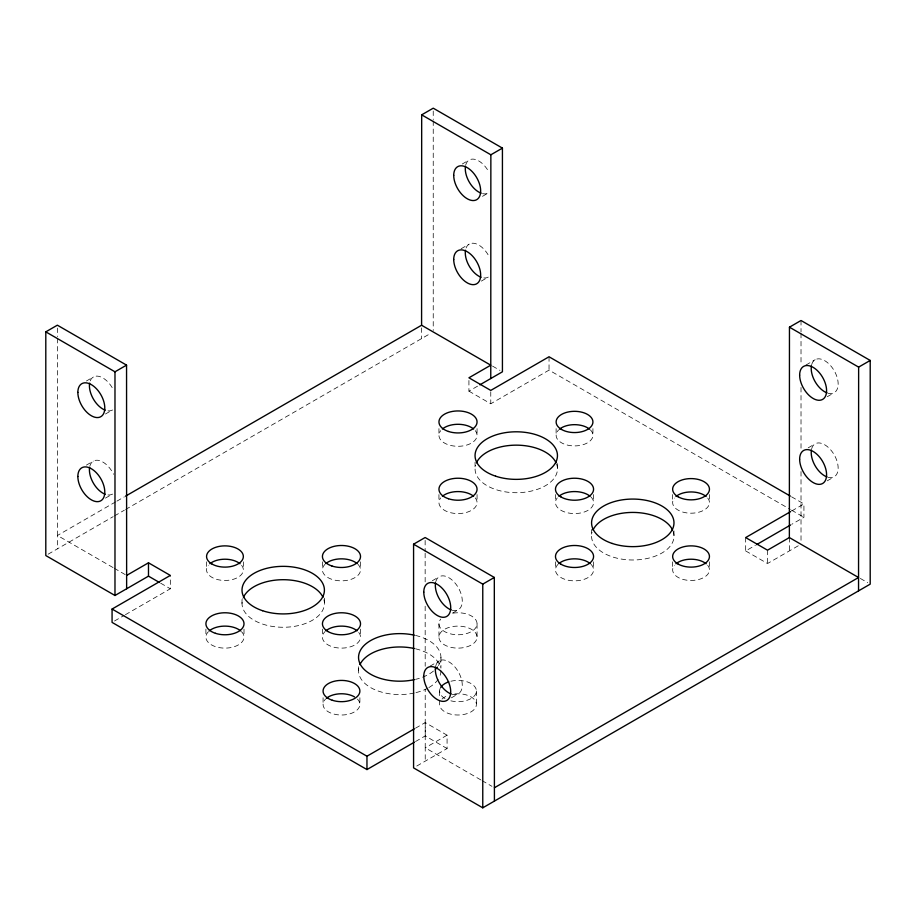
<?xml version="1.0" encoding="UTF-8"?>
<svg xmlns="http://www.w3.org/2000/svg" width="916" height="916" viewBox="0 0 916 916"><rect width="100%" height="100%" fill="white"/><g stroke="black" fill="none" stroke-linecap="round" stroke-linejoin="round"><path stroke-width="0.69" stroke-dasharray="4.58 3.44" d="M86.413 381.01L93.363 377.003M462.294 163.998L469.232 160.002M105.466 414.009L112.416 410.002A19.053 11.003 60 0 1 106.371 410.551M482.503 196.333L488.285 193.001A19.053 11.003 60 0 1 482.24 193.539M86.413 465.11L93.363 461.103M461.137 248.763L469.232 244.091M105.466 498.109L112.416 494.102A19.053 11.003 60 0 1 106.371 494.64M481.347 281.098L488.285 277.09A19.053 11.003 60 0 1 482.24 277.628M115.668 501.865L57.456 535.471L57.456 548.821M116.904 501.144L124.336 496.861M48.136 554.203L113.183 516.647M114.431 515.926L124.336 510.212M125.572 509.491L430.909 333.206M468.923 380.472L468.923 391.143L478.633 385.544M114.5 621.002L124.21 615.392M125.423 614.693L170.33 588.77L170.33 575.42M468.923 391.143L490.77 403.761L549.039 370.121L790.313 509.433M432.341 580.733L439.279 576.725M805.908 365.06L815.16 359.713M452.55 613.067L458.332 609.735M827.274 396.72L834.213 392.724M430.028 666.161L439.279 660.825M808.221 447.821L815.16 443.813M451.393 697.832L458.332 693.824M827.274 480.82L834.213 476.812M415.52 728.186L425.23 722.575L447.077 735.193L447.077 748.544L415.91 766.532M791.79 510.945L803.927 503.937L803.927 517.288L791.79 524.295M415.52 741.536L425.23 735.926L447.077 748.544M745.67 537.577L745.67 550.928L755.379 545.318M447.077 735.193L425.23 747.8L425.23 761.15M745.67 550.928L767.516 563.535L801.019 544.196M791.55 496.793L803.927 503.937M791.55 510.143L803.927 517.288M492.545 366.102L499.953 370.385M860.319 578.431L867.727 582.713M160.621 583.16L170.33 588.77M113.046 567.565L57.456 535.471L57.376 338.05M114.282 568.286L125.4 574.698M480.82 779.905L425.23 747.8L425.207 689.153M482.056 780.615L491.938 786.317M425.139 540.383L425.139 551.821M425.139 553.253L425.161 583.297M425.161 606.186L425.196 666.264M57.376 328.043L57.376 336.63M801.019 320.508L801.019 331.901M801.019 333.332L801.019 364.671M801.019 387.468L801.019 450.157M801.019 471.534L801.019 541.345M789.363 537.577L789.363 550.928M767.516 550.184L767.516 563.535M709.453 494.56L709.453 502.575M709.453 561.84L709.453 569.844M673.981 530.868L673.981 536.204M672.642 494.56L672.642 502.575M672.642 561.84L672.642 569.844M593.579 494.56L593.579 502.575M593.579 561.84L593.579 569.844M592.927 428.619L592.927 435.295M591.587 529.528L591.587 536.204M557.455 463.599L557.455 468.935M556.115 428.619L556.115 435.295M555.474 494.56L555.474 502.575M555.474 561.84L555.474 569.844M549.039 356.771L549.039 370.121M490.77 391.75L490.77 403.761M477.053 428.619L477.053 435.295M477.053 494.56L477.053 502.575M477.053 623.773L477.053 637.124A19.053 11.003 0 0 1 448.474 646.65A19.053 11.003 0 0 1 448.474 627.586A19.053 11.003 0 0 1 477.053 637.124M476.4 691.042L476.4 704.393M475.06 462.259L475.06 468.935M440.94 657.402L440.94 668.085M439.6 691.042L439.6 699.057M439.6 700.385L439.6 704.393A18.4 10.626 0 0 0 459.603 714.972A18.4 10.626 0 0 0 476.125 702.549A18.4 10.626 0 0 0 453.237 694.133M438.947 428.619L438.947 435.295M438.947 494.56L438.947 502.575M438.947 623.773L438.947 637.124M433.234 111.019L433.234 119.572M433.234 120.992L433.234 330.436M425.23 722.575L425.23 735.926M421.589 327.905L421.589 338.588M360.526 561.84L360.526 569.844M360.526 629.109L360.526 637.124M359.885 697.717L359.885 704.393M358.545 666.745L358.545 670.752M324.413 598.137L324.413 603.484M323.073 697.717L323.073 704.393M322.421 561.84L322.421 569.844M322.421 629.109L322.421 637.124M244.011 629.109L244.011 637.124M243.358 561.84L243.358 569.844M242.019 599.476L242.019 603.484M206.547 561.84L206.547 569.844M205.905 629.109L205.905 637.124M241.629 565.355A18.4 10.626 0 0 1 224.958 580.469A18.4 10.626 0 0 1 208.276 565.355M440.94 670.752A41.197 23.782 0 0 1 439.531 676.913M438.203 679.271A41.197 23.782 0 0 1 428.871 687.572M427.772 688.191A41.197 23.782 0 0 1 415.509 692.725M414.238 693.023A41.197 23.782 0 0 1 372.869 688.786A41.197 23.782 0 0 1 359.45 665.806M415.509 648.78A41.197 23.782 0 0 1 440.424 667.031M442.062 699.08A18.4 10.626 0 0 1 447.443 695.691M241.458 631.616A19.053 11.003 0 0 1 224.958 648.116A19.053 11.003 0 0 1 208.459 631.616M90.226 380.873A19.053 11.003 60 0 1 100.84 376.945A19.053 11.003 60 0 1 113.573 390.205M673.077 531.257A41.197 23.782 0 0 1 633.861 559.985A41.197 23.782 0 0 1 592.091 532.482M466.095 247.961A19.053 11.003 60 0 1 488.285 255.095M358.74 632.464A19.053 11.003 0 0 1 340.649 648.104A19.053 11.003 0 0 1 324.974 631.616M357.973 564.348A19.053 11.003 0 0 1 341.473 580.847A19.053 11.003 0 0 1 324.974 564.348M357.412 699.08A18.4 10.626 0 0 1 341.473 715.018A18.4 10.626 0 0 1 325.535 699.08M450.958 681.229A18.4 10.626 0 0 1 476.4 691.397A18.4 10.626 0 0 1 449.859 700.568M444.981 698.553A18.4 10.626 0 0 1 440.218 688.294M415.509 635.429A41.197 23.782 0 0 1 437.367 667.088M433.486 671.039A41.197 23.782 0 0 1 415.509 679.374M475.267 497.915A19.053 11.003 0 0 1 458 513.567A19.053 11.003 0 0 1 440.733 497.915M323.909 599.762A41.197 23.782 0 0 1 282.139 627.254A41.197 23.782 0 0 1 242.923 598.526M453.065 613.148A19.053 11.003 0 0 1 477.041 623.452A19.053 11.003 0 0 1 454.141 634.536A19.053 11.003 0 0 1 440.733 619.113M465.74 164.96A19.053 11.003 60 0 1 488.285 170.994M811.668 364.683A19.053 11.003 60 0 1 834.213 370.717A19.053 11.003 60 0 1 828.167 393.262M811.668 448.771A19.053 11.003 60 0 1 834.213 454.817A19.053 11.003 60 0 1 828.167 477.35M707.725 498.075A18.4 10.626 0 0 1 691.042 513.2A18.4 10.626 0 0 1 674.371 498.075M591.026 497.067A19.053 11.003 0 0 1 575.351 513.555A19.053 11.003 0 0 1 557.26 497.915M707.725 565.355A18.4 10.626 0 0 1 691.042 580.469A18.4 10.626 0 0 1 674.371 565.355M591.026 564.348A19.053 11.003 0 0 1 574.527 580.847A19.053 11.003 0 0 1 558.027 564.348M556.55 463.977A41.197 23.782 0 0 1 517.345 492.705A41.197 23.782 0 0 1 475.576 465.214M89.871 466.061A19.053 11.003 60 0 1 100.256 460.828A19.053 11.003 60 0 1 113.573 474.305M475.267 430.646A19.053 11.003 0 0 1 458 446.298A19.053 11.003 0 0 1 440.733 430.646M590.465 429.982A18.4 10.626 0 0 1 574.527 445.92A18.4 10.626 0 0 1 558.588 429.982M435.787 581.694A19.053 11.003 60 0 1 458.332 587.728A19.053 11.003 60 0 1 452.298 610.274M435.787 665.783A19.053 11.003 60 0 1 458.332 671.829A19.053 11.003 60 0 1 452.298 694.362"/><path stroke-width="1.37" d="M125.572 496.14L421.589 325.237L421.681 114.843L433.234 108.18L502.426 148.117L502.426 371.804L479.847 384.846M502.426 148.117L490.861 154.793L490.77 378.537M790.577 511.643L745.67 537.577L767.516 550.184L789.363 537.577L789.455 327.184L801.019 320.508L870.2 360.446L870.2 584.145L482.766 807.82L413.574 767.883L413.574 544.196L425.139 537.52L494.319 577.458L494.411 801.099M870.2 360.446L858.635 367.121L858.544 590.866M159.407 582.462L148.484 576.153L114.981 595.492L45.8 555.554L45.8 331.855L57.364 325.18L126.557 365.129L126.637 588.77M45.8 331.855L114.981 371.804L126.557 365.129M126.637 575.42L148.484 562.802L170.33 575.42L112.073 609.048L112.073 622.399L366.961 769.566L414.307 742.235M413.574 544.196L482.766 584.133L494.319 577.458M112.073 609.048L366.961 756.215L414.307 728.884M756.593 544.619L790.577 524.994M494.411 787.749L858.544 577.515L789.363 537.577M421.681 114.843L490.861 154.793M789.455 327.184L858.635 367.121M790.313 496.083L549.039 356.771L490.77 390.411L468.923 377.793L490.77 365.186L421.589 325.237M482.766 584.133L482.766 807.82M366.961 756.215L366.961 769.566M148.484 562.802L148.484 576.153M114.981 371.804L114.981 595.492M359.942 664.604A41.197 23.782 0 0 1 414.238 648.494M209.34 630.815A19.053 11.003 0 0 1 240.565 630.815M105.226 410.173A19.053 11.003 60 0 1 89.619 383.14M592.995 530.055A41.197 23.782 0 0 1 632.784 512.422A41.197 23.782 0 0 1 672.573 530.055M481.095 277.262A19.053 11.003 60 0 1 465.488 250.228M325.867 563.535A19.053 11.003 0 0 1 357.091 563.535M326.394 698.301A18.4 10.626 0 0 1 354.492 696.881M440.699 687.412A18.4 10.626 0 0 1 448.794 681.836M437.367 667.088A41.197 23.782 0 0 1 435.421 669.298M414.238 679.672A41.197 23.782 0 0 1 358.545 657.402A41.197 23.782 0 0 1 414.238 635.143M243.427 597.324A41.197 23.782 0 0 1 283.216 579.702A41.197 23.782 0 0 1 323.005 597.324M209.879 563.752A18.4 10.626 0 0 1 240.038 563.752M325.867 630.815A19.053 11.003 0 0 1 357.091 630.815M481.095 193.173A19.053 11.003 60 0 1 465.488 166.139M827.022 392.895A19.053 11.003 60 0 1 811.416 365.85M827.022 476.984A19.053 11.003 60 0 1 811.416 449.951M675.962 496.483A18.4 10.626 0 0 1 706.122 496.483M558.909 496.266A19.053 11.003 0 0 1 590.133 496.266M675.962 563.752A18.4 10.626 0 0 1 706.122 563.752M558.909 563.535A19.053 11.003 0 0 1 590.133 563.535M442.394 496.266A19.053 11.003 0 0 1 473.606 496.266M476.469 462.775A41.197 23.782 0 0 1 516.258 445.153A41.197 23.782 0 0 1 556.058 462.775M105.226 494.274A19.053 11.003 60 0 1 89.619 467.24M442.394 428.986A19.053 11.003 0 0 1 473.606 428.986M559.447 429.203A18.4 10.626 0 0 1 589.606 429.203M451.153 609.907A19.053 11.003 60 0 1 435.535 582.862M451.153 693.996A19.053 11.003 60 0 1 435.535 666.962M211.94 564.004A18.4 10.626 0 0 0 242.729 559.241A18.4 10.626 0 0 0 220.195 546.234A18.4 10.626 0 0 0 211.94 564.004M331.947 566.019A19.053 11.003 0 0 0 360.526 556.493A19.053 11.003 0 0 0 331.947 546.966A19.053 11.003 0 0 0 331.947 566.019M215.432 633.3A19.053 11.003 0 0 0 244.011 623.773A19.053 11.003 0 0 0 215.432 614.247A19.053 11.003 0 0 0 215.432 633.3M77.849 392.403A19.053 11.003 60 0 0 98.058 417.547A19.053 11.003 60 0 0 98.058 390.605A19.053 11.003 60 0 0 77.849 392.403M453.718 259.491A19.053 11.003 60 0 0 473.927 284.636A19.053 11.003 60 0 0 473.927 257.682A19.053 11.003 60 0 0 453.718 259.491M328.008 631.548A19.053 11.003 0 0 0 359.885 626.613A19.053 11.003 0 0 0 336.55 613.148A19.053 11.003 0 0 0 328.008 631.548M332.279 700.248A18.4 10.626 0 0 0 359.885 691.042A18.4 10.626 0 0 0 332.279 681.836A18.4 10.626 0 0 0 332.279 700.248M262.617 610.732A41.197 23.782 0 0 0 324.413 590.133A41.197 23.782 0 0 0 262.617 569.534A41.197 23.782 0 0 0 262.617 610.732M612.186 543.451A41.197 23.782 0 0 0 673.981 522.853A41.197 23.782 0 0 0 612.186 502.254A41.197 23.782 0 0 0 612.186 543.451M678.035 496.735A18.4 10.626 0 0 0 708.824 491.972A18.4 10.626 0 0 0 686.279 478.954A18.4 10.626 0 0 0 678.035 496.735M561.05 496.999A19.053 11.003 0 0 0 592.927 492.064A19.053 11.003 0 0 0 569.592 478.599A19.053 11.003 0 0 0 561.05 496.999M678.035 564.004A18.4 10.626 0 0 0 708.824 559.241A18.4 10.626 0 0 0 686.279 546.234A18.4 10.626 0 0 0 678.035 564.004M561.05 564.267A19.053 11.003 0 0 0 592.927 559.344A19.053 11.003 0 0 0 569.592 545.867A19.053 11.003 0 0 0 561.05 564.267M448.474 498.751A19.053 11.003 0 0 0 477.053 489.224A19.053 11.003 0 0 0 448.474 479.698A19.053 11.003 0 0 0 448.474 498.751M495.659 476.183A41.197 23.782 0 0 0 557.455 455.584A41.197 23.782 0 0 0 495.659 434.986A41.197 23.782 0 0 0 495.659 476.183M448.474 431.47A19.053 11.003 0 0 0 477.053 421.944A19.053 11.003 0 0 0 448.474 412.418A19.053 11.003 0 0 0 448.474 431.47M561.508 429.455A18.4 10.626 0 0 0 592.297 424.692A18.4 10.626 0 0 0 569.763 411.685A18.4 10.626 0 0 0 561.508 429.455M453.718 175.391A19.053 11.003 60 0 0 473.927 200.535A19.053 11.003 60 0 0 473.927 173.593A19.053 11.003 60 0 0 453.718 175.391M77.849 476.503A19.053 11.003 60 0 0 98.058 501.636A19.053 11.003 60 0 0 98.058 474.694A19.053 11.003 60 0 0 77.849 476.503M799.645 375.113A19.053 11.003 60 0 0 819.854 400.258A19.053 11.003 60 0 0 819.854 373.316A19.053 11.003 60 0 0 799.645 375.113M799.645 459.214A19.053 11.003 60 0 0 819.854 484.346A19.053 11.003 60 0 0 819.854 457.405A19.053 11.003 60 0 0 799.645 459.214M423.776 676.226A19.053 11.003 60 0 0 443.985 701.358A19.053 11.003 60 0 0 443.985 674.416A19.053 11.003 60 0 0 423.776 676.226M423.776 592.125A19.053 11.003 60 0 0 443.985 617.269A19.053 11.003 60 0 0 443.985 590.316A19.053 11.003 60 0 0 423.776 592.125"/></g></svg>
